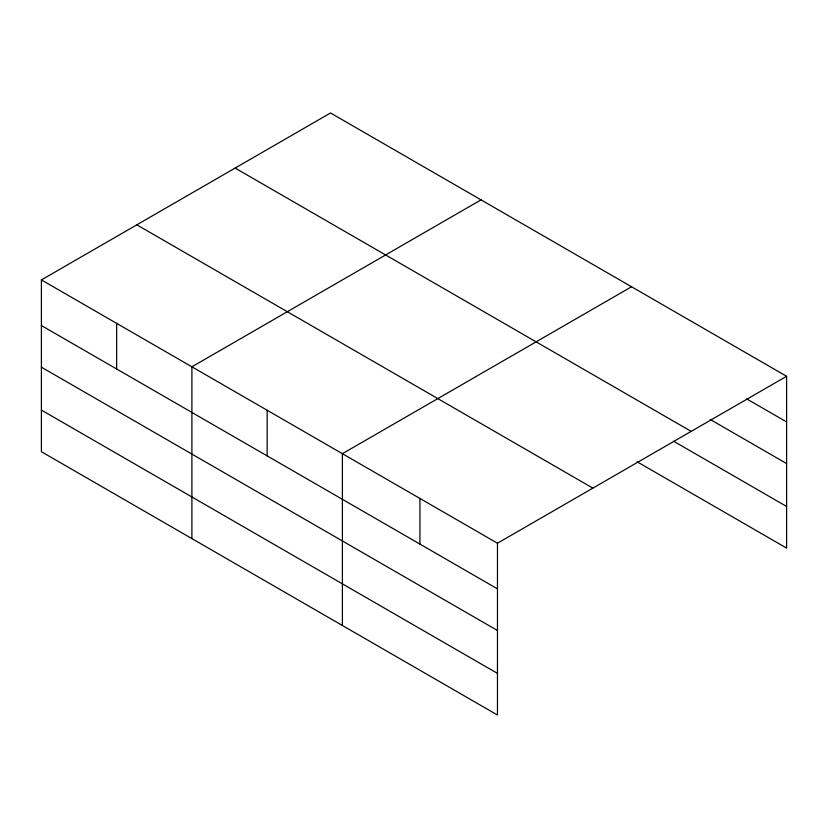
<?xml version="1.0" encoding="UTF-8"?>
<svg xmlns="http://www.w3.org/2000/svg" width="828" height="828" viewBox="0 0 828 828"><rect width="100%" height="100%" fill="white"/><g stroke="black" fill="none" stroke-linecap="round" stroke-linejoin="round"><path stroke-width="1.24" d="M41.4 279.916L497.462 543.22L497.462 715.019L41.4 451.715L41.4 279.916L330.538 112.981L786.6 376.285L786.6 548.084L637.074 461.755M481.037 199.869L191.899 366.804L191.899 538.604M631.536 286.767L342.399 453.692L342.399 625.492M497.462 543.22L786.6 376.285M746.732 398.899L786.6 421.928M710.176 419.434L786.6 463.556M235.121 168.074L691.183 431.378M673.63 441.231L786.6 506.457M136.817 224.823L592.879 488.127M41.4 325.549L497.462 588.853M41.4 367.187L497.462 630.491M41.4 410.077L497.462 673.381M419.931 498.456L419.931 544.1M267.154 410.253L267.154 455.886M116.655 323.365L116.655 368.998"/></g></svg>
